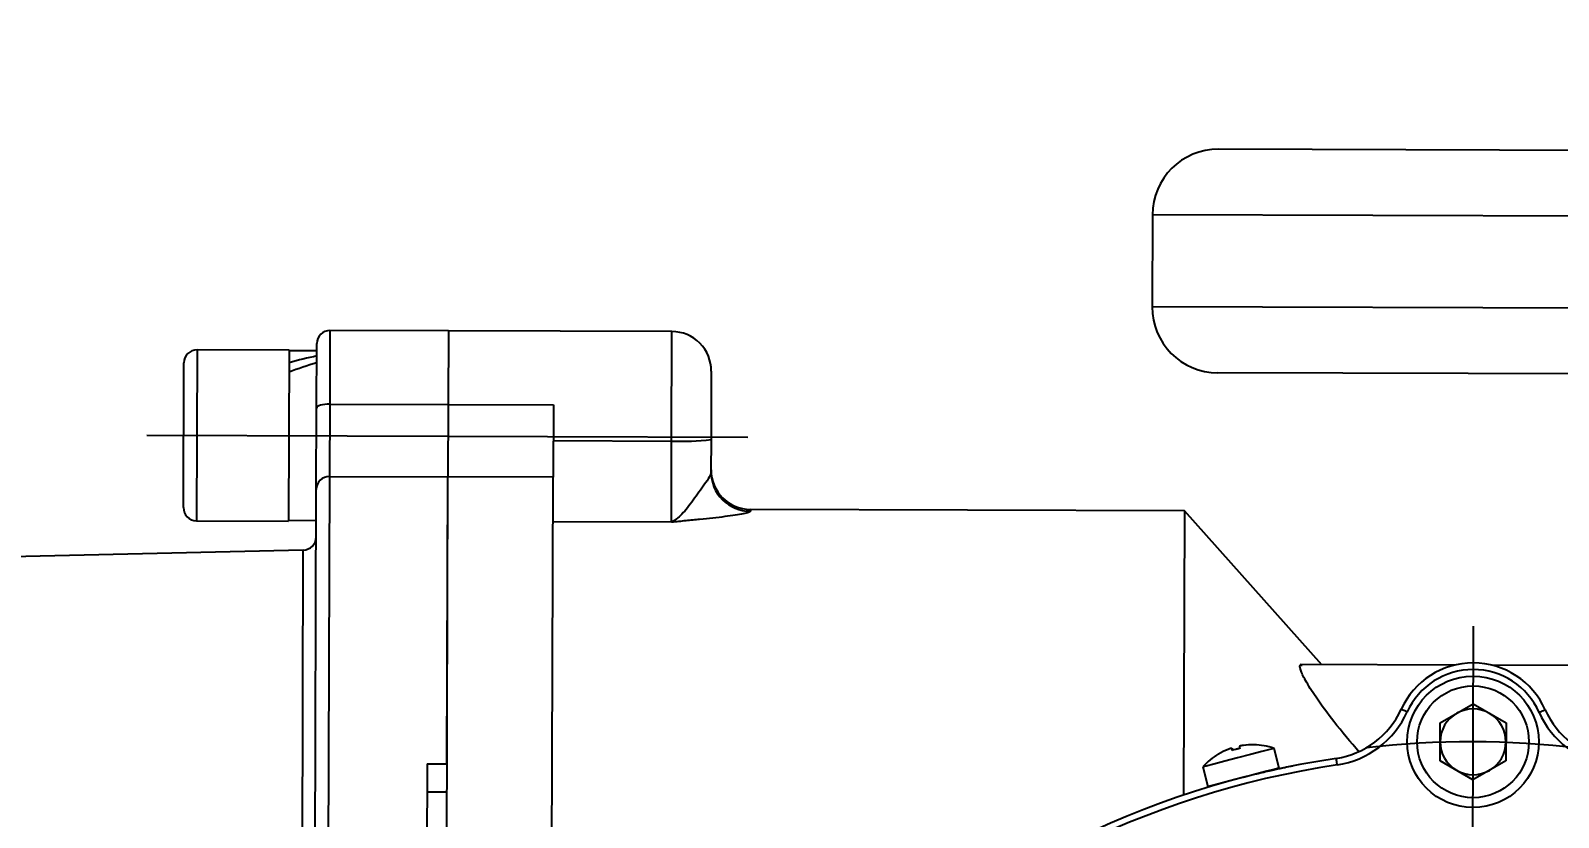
# Model space of a CAD drawing. Header units: millimetres. Extents: x 2928 to 3086, y 1537 to 1648.
# Drawn here: x 2962.84 to 2974.45, y 1626.76 to 1632.74 of the extents above; entities that cross this region are included whole.
import ezdxf

# ---------------------------------------------------------------- set-up
doc = ezdxf.new("R2010")
doc.units = ezdxf.units.MM
doc.layers.add('标注层', color=4, linetype='Continuous', lineweight=25)
doc.styles.get("Standard").update_dxf_attribs({"font": 'arial.ttf'})
doc.dimstyles.new('ISO-25', dxfattribs={"dimtxt": 2.5, "dimasz": 2.5, "dimexe": 1.25, "dimexo": 0.625, "dimtad": 1, "dimtxsty": 'Standard', "dimcen": 2.5, "dimadec": 0, "dimazin": 0, "dimtfac": 1, "dimtmove": 0, "dimatfit": 3, "dimfxl": 0, "dimarcsym": 0})

# ---------------------------------------------------------------- blocks, each defined once
blk = doc.blocks.new('*D28')
at = {"layer": 'Defpoints', "color": 0, "transparency": 16777216}
for p in [(2990.424, 1637.262), (2990.424, 1632.371), (2955.68, 1620.49)]:
    blk.add_point(p, dxfattribs=at)
at = {"layer": '标注层', "color": 0, "lineweight": -2, "transparency": 16777216}
for p, q in [((2955.68, 1620.49), (2955.68, 1639.262)), ((2990.424, 1632.371), (2990.424, 1639.262)), ((2959.76, 1637.262), (2986.344, 1637.262))]:
    blk.add_line(p, q, dxfattribs=at)
at = {"layer": '标注层', "color": 0, "transparency": 16777216}
for points in [[(2959.76, 1637.942), (2959.76, 1636.582), (2955.68, 1637.262)], [(2986.344, 1637.942), (2986.344, 1636.582), (2990.424, 1637.262)]]:
    blk.add_solid(points, dxfattribs=at)
at = {"layer": '标注层', "color": 0, "transparency": 16777216, "insert": (2973.052, 1640.575), "char_height": 3.5, "attachment_point": 5}
blk.add_mtext('345', dxfattribs=at)

msp = doc.modelspace()

# ---------------------------------------------------------------- linework, layer by layer
at = {"color": 7, "linetype": 'Continuous', "lineweight": 25}
for p, q in [((2984.8664, 1631.7965), (2971.8665, 1631.8381)), ((2971.3649, 1631.3397), (2971.3626, 1630.6397)), ((2985.3648, 1631.2949), (2971.3649, 1631.3397)), ((2985.3626, 1630.595), (2971.3626, 1630.6397)), ((2965.112, 1630.4596), (2965.1102, 1629.8998)), ((2966.012, 1630.4567), (2965.112, 1630.4596)), ((2966.012, 1630.4567), (2966.0102, 1629.897)), ((2967.712, 1630.4513), (2966.012, 1630.4567)), ((2967.7094, 1629.6191), (2967.712, 1630.4513)), ((2964.1016, 1630.3128), (2964.0974, 1629.0129)), ((2964.8016, 1630.3106), (2964.1016, 1630.3128)), ((2964.8016, 1630.3106), (2964.7974, 1629.0106)), ((2965.0115, 1630.3039), (2964.8015, 1630.3046)), ((2965.0102, 1629.8701), (2965.0117, 1630.3599)), ((2963.9977, 1629.1132), (2964.0012, 1630.2132)), ((2968.0111, 1630.1504), (2968.0094, 1629.6302)), ((2984.861, 1630.0966), (2971.861, 1630.1381)), ((2965.0082, 1629.2514), (2965.0102, 1629.8701)), ((2965.1102, 1629.8998), (2965.1085, 1629.3498)), ((2965.1102, 1629.8998), (2966.0102, 1629.897)), ((2966.0102, 1629.897), (2966.0085, 1629.3469)), ((2966.0102, 1629.897), (2966.8102, 1629.8944)), ((2966.8102, 1629.8944), (2966.8085, 1629.3444)), ((2963.7201, 1629.6641), (2968.2889, 1629.6495)), ((2966.8094, 1629.622), (2967.7094, 1629.6191)), ((2967.7074, 1629.0018), (2967.7094, 1629.6191)), ((2968.0094, 1629.6302), (2968.0086, 1629.385)), ((2965.1085, 1629.3498), (2965.0846, 1621.8612)), ((2965.1085, 1629.3498), (2966.0085, 1629.3469)), ((2965.9846, 1621.8584), (2966.0085, 1629.3469)), ((2966.0015, 1627.1644), (2966.0085, 1629.3469)), ((2966.8085, 1629.3444), (2966.0085, 1629.3469)), ((2966.7964, 1625.5542), (2966.8085, 1629.3444)), ((2964.9845, 1621.846), (2965.0082, 1629.2514)), ((2971.6077, 1629.0889), (2968.3077, 1629.0994)), ((2968.3077, 1629.0994), (2968.3077, 1629.0846)), ((2964.0974, 1629.0129), (2964.7974, 1629.0106)), ((2964.7974, 1629.0166), (2965.0074, 1629.0159)), ((2967.7074, 1629.0018), (2966.8074, 1629.0047)), ((2971.6077, 1629.0889), (2971.6008, 1626.926)), ((2972.652, 1627.9184), (2971.6077, 1629.0889)), ((2964.9093, 1628.7898), (2956.4702, 1628.5957)), ((2964.8848, 1621.1043), (2964.9093, 1628.7898)), ((2973.7552, 1612.6531), (2973.8049, 1628.2118)), ((2973.6617, 1627.9152), (2972.487, 1627.919)), ((2982.0039, 1627.8886), (2973.9462, 1627.9143)), ((2973.5526, 1627.477), (2973.803, 1627.6205)), ((2973.803, 1627.6205), (2974.0526, 1627.4754)), ((2973.5516, 1627.1883), (2973.5526, 1627.477)), ((2974.0526, 1627.4754), (2974.0516, 1627.1867)), ((2971.9715, 1627.2664), (2971.9675, 1627.2818)), ((2971.9715, 1627.2664), (2971.9675, 1627.2817)), ((2971.9704, 1627.2824), (2971.9743, 1627.2673)), ((2972.0567, 1627.3049), (2972.0568, 1627.3047)), ((2972.3282, 1627.1321), (2972.2894, 1627.2814)), ((2965.8515, 1627.1649), (2965.8493, 1626.4578)), ((2965.8515, 1627.1649), (2966.0015, 1627.1644)), ((2971.7474, 1627.1406), (2971.7862, 1626.9913)), ((2973.8012, 1627.0432), (2973.5516, 1627.1883)), ((2974.0516, 1627.1867), (2973.8012, 1627.0432)), ((2971.912, 1627.024), (2971.9124, 1627.0224)), ((2972.2028, 1627.0978), (2972.2024, 1627.0994)), ((2965.8508, 1626.9525), (2966.0008, 1626.952))]:
    msp.add_line(p, q, dxfattribs=at)
at = {"color": 7, "linetype": 'Continuous', "lineweight": 25, "flags": 128}
for points in [[(2965.1102, 1629.8998), (2965.0907, 1629.8993), (2965.072, 1629.8977), (2965.0547, 1629.895), (2965.0395, 1629.8913), (2965.0271, 1629.8868), (2965.0178, 1629.8816), (2965.0121, 1629.876), (2965.0102, 1629.8701)], [(2973.3012, 1627.5591), (2973.2924, 1627.5631), (2973.2838, 1627.567), (2973.2759, 1627.5706), (2973.269, 1627.5737), (2973.2634, 1627.5763), (2973.2592, 1627.5782), (2973.2566, 1627.5794), (2973.2557, 1627.5798)], [(2974.3044, 1627.5559), (2974.3133, 1627.5599), (2974.3219, 1627.5637), (2974.3298, 1627.5672), (2974.3367, 1627.5703), (2974.3424, 1627.5728), (2974.3466, 1627.5747), (2974.3492, 1627.5759), (2974.35, 1627.5763)], [(2971.8675, 1627.2393), (2971.8674, 1627.2396), (2971.8674, 1627.2399), (2971.8675, 1627.24), (2971.8676, 1627.2401), (2971.8678, 1627.2401), (2971.8681, 1627.24), (2971.8685, 1627.2399), (2971.869, 1627.2396)], [(2972.2894, 1627.2814), (2972.2875, 1627.2809), (2972.2579, 1627.2732), (2972.1959, 1627.2571), (2972.11, 1627.2348), (2972.0116, 1627.2092)], [(2972.0116, 1627.2092), (2971.9142, 1627.1839), (2971.8309, 1627.1622), (2971.7729, 1627.1472), (2971.748, 1627.1407), (2971.7474, 1627.1406)], [(2972.3282, 1627.1321), (2972.3263, 1627.1316), (2972.2967, 1627.1239), (2972.2347, 1627.1078), (2972.1488, 1627.0855), (2972.0572, 1627.0617)], [(2972.7605, 1627.2056), (2972.7607, 1627.2046), (2972.7611, 1627.2018), (2972.7618, 1627.1973), (2972.7627, 1627.1911), (2972.7638, 1627.1836), (2972.7651, 1627.1751), (2972.7665, 1627.1658), (2972.768, 1627.1561)], [(2972.0504, 1627.0599), (2971.953, 1627.0346), (2971.8697, 1627.013), (2971.8117, 1626.9979), (2971.7868, 1626.9914), (2971.7862, 1626.9913)]]:
    msp.add_lwpolyline(points, dxfattribs=at)
at = {"color": 7, "linetype": 'Continuous', "lineweight": 25}
for radius in [0.5, 0.425]:
    msp.add_circle((2973.8021, 1627.3319), radius, dxfattribs=at)
for centre, radius, start, end in [((2971.8649, 1631.3381), 0.5, 89.81703, 179.81703), ((2971.8626, 1630.6381), 0.5, 179.81703, 269.81703), ((2965.1117, 1630.3596), 0.1, 89.81703, 179.81703), ((2967.7111, 1630.1513), 0.3, 359.81703, 89.81703), ((2964.1012, 1630.2128), 0.1, 89.81703, 179.81703), ((2967.7902, 1631.4902), 1.8729, 267.52582, 276.72096), ((2965.1076, 1629.2504), 0.0994, 89.46747, 179.46307), ((2968.3084, 1629.3843), 0.2997, 179.86607, 269.86626), ((2968.3087, 1629.3994), 0.3, 179.81703, 269.81703), ((2964.0977, 1629.1129), 0.1, 179.81703, 269.81703), ((2964.907, 1628.8897), 0.1, 271.31703, 359.81703), ((2973.8021, 1627.3319), 0.6, 24.04008, 155.59399), ((2973.8021, 1627.3319), 0.55, 24.04008, 155.59399), ((2972.6638, 1627.8484), 0.65, 278.55945, 335.59399), ((2972.6638, 1627.8484), 0.7, 278.55945, 335.59399), ((2973.8021, 1627.3319), 0.25, 119.81703, 179.81703), ((2973.8021, 1627.3319), 0.25, 59.81703, 119.81703), ((2973.8021, 1627.3319), 0.25, 359.81703, 59.81703), ((2974.9437, 1627.8411), 0.7, 204.04008, 261.07462), ((2974.9437, 1627.8411), 0.65, 204.04008, 261.07462), ((2972.1226, 1626.81), 0.5, 120.67356, 138.62283), ((2972.1219, 1626.81), 0.4989, 111.47511, 120.64731), ((2972.1232, 1627.2943), 0.1563, 184.6257, 190.50196), ((2972.1392, 1626.7323), 0.5599, 101.49634, 107.63775), ((2971.8279, 1627.2175), 0.1566, 18.63659, 24.50032), ((2972.1457, 1626.735), 0.5588, 101.49265, 104.92321), ((2972.1815, 1627.3094), 0.1564, 184.6317, 190.50125), ((2972.1218, 1626.8101), 0.4988, 88.48608, 97.66072), ((2972.1232, 1626.8105), 0.4988, 88.48613, 97.66068), ((2972.1368, 1627.3081), 0.00197, 113.48156, 158.70033), ((2972.1226, 1626.81), 0.5, 70.51123, 88.46051), ((2973.7899, 1620.4319), 6.9, 83.16834, 96.67105), ((2973.8021, 1627.3319), 0.25, 179.81703, 239.81703), ((2973.8021, 1627.3319), 0.25, 299.81703, 359.81703), ((2973.7801, 1620.4319), 6.85, 98.55945, 171.07462), ((2973.7801, 1620.4319), 6.8, 98.55945, 171.07462), ((2973.8021, 1627.3319), 0.25, 239.81703, 299.81703)]:
    msp.add_arc(centre, radius, start, end, dxfattribs=at)
for centre, start_param, end_param in [((2964.7995, 1629.6606), 4.3554817, 4.5448784), ((2965.0095, 1629.6599), 4.5448784, 4.734275)]:
    msp.add_ellipse(centre, major_axis=(-1.1012, -0.4127), ratio=0.4468137, start_param=start_param, end_param=end_param, dxfattribs=at)
for points, knots in [([(2968.0086, 1629.385), (2968.0086, 1629.3732), (2968.003, 1629.3592), (2967.9852, 1629.327), (2967.9731, 1629.309), (2967.9465, 1629.2708), (2967.932, 1629.2505), (2967.9025, 1629.2097), (2967.8876, 1629.1891), (2967.8583, 1629.1493), (2967.8438, 1629.1301), (2967.8154, 1629.0944), (2967.8015, 1629.0778), (2967.774, 1629.0487), (2967.7605, 1629.036), (2967.7405, 1629.0205), (2967.7339, 1629.0159), (2967.7206, 1629.008), (2967.7139, 1629.0046), (2967.7074, 1629.0018)], [0, 0, 0, 0, 0.125, 0.125, 0.25, 0.25, 0.375, 0.375, 0.5, 0.5, 0.625, 0.625, 0.75, 0.75, 0.875, 0.875, 0.9375, 0.9375, 1, 1, 1, 1]), ([(2968.3077, 1629.0846), (2968.3077, 1629.082), (2968.3029, 1629.0791), (2968.2893, 1629.0745), (2968.2837, 1629.0729), (2968.2705, 1629.0695), (2968.2628, 1629.0678), (2968.2371, 1629.0625), (2968.2165, 1629.0589), (2968.1692, 1629.0516), (2968.1424, 1629.0478), (2968.0566, 1629.0368), (2967.9916, 1629.0298), (2967.8878, 1629.0193), (2967.8522, 1629.0158), (2967.7982, 1629.0106), (2967.7801, 1629.0089), (2967.7438, 1629.0054), (2967.7255, 1629.0036), (2967.7074, 1629.0018)], [0, 0, 0, 0, 0.125, 0.125, 0.1875, 0.1875, 0.25, 0.25, 0.375, 0.375, 0.5, 0.5, 0.75, 0.75, 0.875, 0.875, 0.9375, 0.9375, 1, 1, 1, 1]), ([(2972.9372, 1627.2521), (2972.8711, 1627.3298), (2972.7512, 1627.4709), (2972.612, 1627.6623), (2972.526, 1627.7989), (2972.4871, 1627.8829), (2972.4816, 1627.9202), (2972.499, 1627.9156), (2972.5035, 1627.9144)], [0, 0, 0, 0, 0.2668773, 0.4842417, 0.656392, 0.8024152, 0.9488617, 1, 1, 1, 1]), ([(2971.9675, 1627.2817), (2971.9672, 1627.282), (2971.9665, 1627.2826), (2971.9617, 1627.2818), (2971.9546, 1627.2798), (2971.9467, 1627.2772), (2971.9414, 1627.2752), (2971.9392, 1627.2743)], [0, 0, 0, 0, 0.21349191, 0.42707282, 0.63896651, 0.85011454, 1, 1, 1, 1]), ([(2972.0553, 1627.3045), (2972.052, 1627.304), (2972.0453, 1627.303), (2972.0364, 1627.3012), (2972.0297, 1627.2994), (2972.026, 1627.2978), (2972.0257, 1627.2971), (2972.0255, 1627.2968)], [0, 0, 0, 0, 0.2135008, 0.4270746, 0.6389563, 0.8501143, 1, 1, 1, 1]), ([(2972.4358, 1627.1487), (2972.4295, 1627.1474), (2972.4178, 1627.1451), (2972.3569, 1627.1326), (2972.2657, 1627.1128), (2972.1921, 1627.0952), (2972.1548, 1627.0863)], [0, 0, 0, 0, 0.2706519, 0.4979533, 0.7454774, 1, 1, 1, 1])]:
    msp.add_open_spline(points, degree=3, knots=knots, dxfattribs=at)

# ---------------------------------------------------------------- dimensions: what is measured, and where the dimension line sits
at = {"layer": '标注层'}
dim = msp.add_linear_dim(base=(2990.4245, 1637.2623), p1=(2955.6801, 1620.4897), p2=(2990.4245, 1632.3706), text='345', dimstyle='ISO-25', override={"dimtxt": 3.5, "dimasz": 4.08, "dimexe": 2, "dimexo": 0, "dimgap": 1.524, "dimtih": 1, "dimtoh": 1, "dimlfac": 10, "dimzin": 0, "dimadec": 2, "dimtzin": 0}, dxfattribs=at)
dim.commit()
dim.dimension.update_dxf_attribs({"geometry": '*D28', "text_midpoint": (2973.0523, 1640.5745)})

doc.saveas('drawing.dxf')
